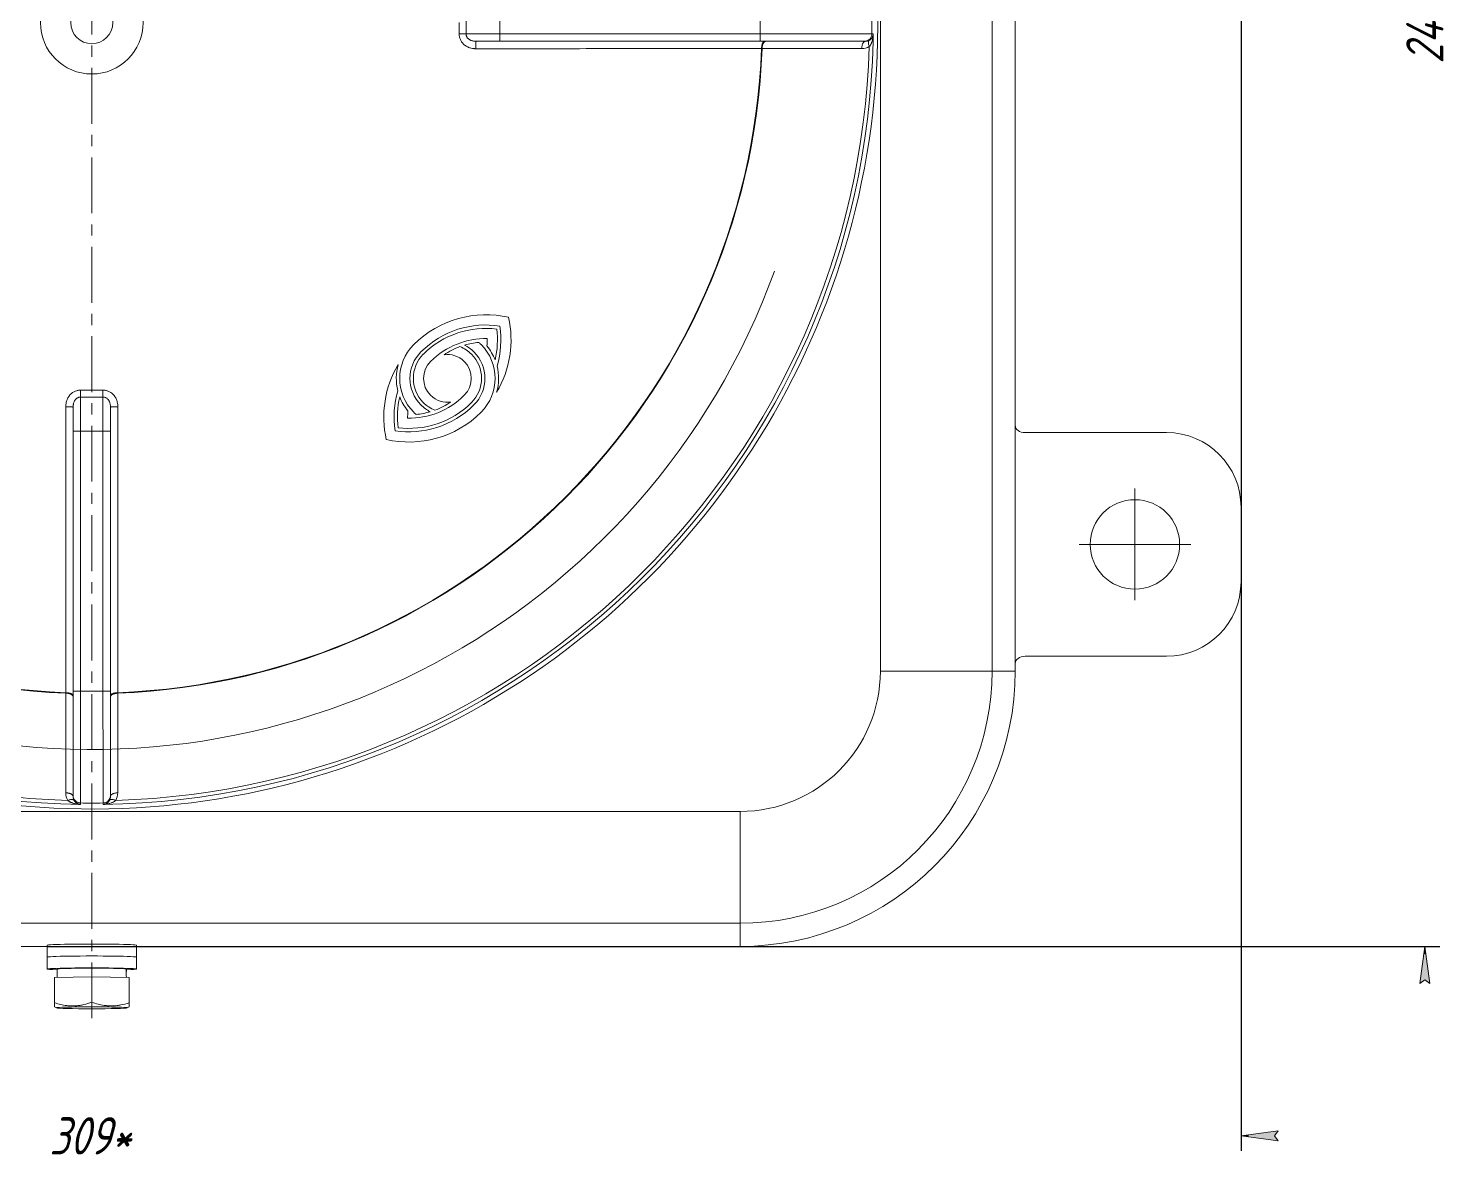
# Model space of a CAD drawing. Header units: millimetres. Extents: x -678 to 749, y -406 to 604.
# Drawn here: x -8.5 to 180.9, y -151.3 to -0.7 of the extents above; entities that cross this region are included whole.
import ezdxf

# ---------------------------------------------------------------- set-up
doc = ezdxf.new("R2010")
doc.units = ezdxf.units.MM
doc.linetypes.add('K5LT_AXLED', pattern=[12, 7.5, -1.5, 1.5, -1.5])
doc.linetypes.add('K5LT_THIN', pattern=[0])
doc.styles.add('KDIMTEXTSTYLE', font='GOST_AU.SHX', dxfattribs={"width": 0.96, "oblique": 15, "height": 5})
doc.dimstyles.new('KDIMSTYLE (1.00)', dxfattribs={"dimtxt": 5, "dimasz": 1, "dimexe": 2, "dimexo": 0, "dimgap": 1, "dimtad": 1, "dimtxsty": 'KDIMTEXTSTYLE', "dimsah": 1, "dimcen": 0, "dimdle": 1, "dimadec": 0, "dimazin": 0, "dimtfac": 0.667, "dimtmove": 0, "dimatfit": 3, "dimfxl": 1, "dimtvp": 1, "dimtolj": 1, "dimtzin": 0, "dimarcsym": 0})

# ---------------------------------------------------------------- blocks, each defined once
blk = doc.blocks.new('U6')
at = {"color": 30, "linetype": 'K5LT_AXLED', "lineweight": 18, "true_color": 0xff8000}
for q in [(140, -61.99999999999999), (132, -69.99999999999999), (140, -77.99999999999999), (148, -69.99999999999999)]:
    blk.add_line((140, -69.99999999999999), q, dxfattribs=at)
blk = doc.blocks.new('KDIMARROW_01')
blk.add_hatch(color=0).paths.add_polyline_path([(-5, -0.6582624912261956), (0, 0), (-5, 0.658262491226197), (-4.5, 6e-16)])
at = {"color": 0, "linetype": 'K5LT_THIN', "lineweight": 18}
for p, q in [((-4.5, 6e-16), (-5, 0.658262491226197)), ((-5, 0.658262491226197), (0, 0)), ((0, 0), (-5, -0.6582624912261956)), ((-5, -0.6582624912261956), (-4.5, 6e-16)), ((0, 0), (-1, 0))]:
    blk.add_line(p, q, dxfattribs=at)
blk = doc.blocks.new('U3')
at = {"color": 30, "linetype": 'K5LT_AXLED', "lineweight": 18, "true_color": 0xff8000}
blk.add_line((1.47e-14, 125.9279510482072), (-4.31e-14, -134.2958360723086), dxfattribs=at)
at = {"color": 7, "linetype": 'K5LT_THIN', "lineweight": 18}
for p, q in [((105.832807602851, 87), (105.8328076028509, -87)), ((120.8276674774843, 87), (120.8276674774843, -87)), ((123.9279510482072, -54.01768240644006), (123.9279510482072, 54.0176824064402)), ((50.22653570361993, -1.500206211713296), (50.22653566920359, 1.500204894449076)), ((54.78548315538161, -1.499999999999937), (50.22653570361993, -1.500206211713296)), ((54.78548315492814, -2.500000000000003), (54.78548315538161, -1.499999999999937)), ((54.78548315538161, -1.499999999999937), (89.69673908035202, -1.500000000000002)), ((89.69673908035202, -1.500000000000002), (89.69673908035202, -2.500000000000003)), ((104.6931870590941, -1.51445956985288), (104.8908482125692, -1.514433461677529)), ((54.78548315492814, -2.500000000000003), (51.58049911412547, -2.500000000000003)), ((54.78548315492814, -2.500000000000003), (89.69673908035202, -2.500000000000003)), ((89.69673908035202, -2.500000000000003), (103.6936343116673, -2.500000000000002)), ((89.89390493017126, -3.483557759571821), (89.96945943096944, -3.480670835347667)), ((89.96945943096944, -3.480670835347667), (103.3309094350149, -3.483155193898616)), ((103.6936343116673, -2.500000000000002), (103.8306256069831, -2.500000000000001)), ((43.20429148440409, -43.19906497179986), (43.20089795721778, -43.20245966961199)), ((44.17135719426227, -44.17258425400052), (44.17475072144859, -44.16918955618839)), ((44.49823713379675, -44.49256441765122), (44.49470216086826, -44.49581771849726)), ((45.46544428939711, -45.46622509681799), (45.46883781658342, -45.46283039900584)), ((-1.49999999999997, -54.78548310688993), (-1.500210986599248, -50.22653567193056)), ((-1.500210986599248, -50.22653567193056), (1.500209490964741, -50.22653574248646)), ((1.499999999999429, -54.78548311158167), (1.500209490964741, -50.22653574248646)), ((49.99609168629384, -49.98852309285859), (49.99269815910753, -49.99191779067071)), ((50.96329884189419, -50.96218377202533), (50.96669236908051, -50.95878907421319)), ((-2.500000000000012, -54.78548310659952), (-2.500000000000012, -51.58049735703962)), ((2.499999999999987, -54.78548311044938), (2.499999999999988, -51.58050099893632)), ((51.29017878142869, -51.28216393567605), (51.28664380850018, -51.28541723652209)), ((51.28664380850018, -51.28541723652209), (51.28678525424237, -51.28555863348818)), ((52.25710304554468, -52.2555418209106), (52.26063801847318, -52.25228852006457)), ((52.25724449128687, -52.25568321787671), (52.25710304554468, -52.2555418209106)), ((-2.500000000000012, -54.78548310659952), (-2.50000000000002, -89.69673908035202)), ((-2.500000000000012, -54.78548310659952), (-1.49999999999997, -54.78548310688993)), ((-1.49999999999997, -54.78548310688993), (-1.500000000000029, -89.69673908035202)), ((1.499999999999429, -54.78548311158167), (1.499999999999527, -89.69673908038433)), ((2.499999999999987, -54.78548311044938), (1.499999999999429, -54.78548311158167)), ((2.499999999999987, -54.78548311044938), (2.499999999999981, -89.69673908039508)), ((123.9279510482072, -54.01768240644006), (123.9279510482072, -85.98231759355998)), ((125.2817085244801, -55.00000000000001), (144.2430134831718, -55.00000000000001)), ((154.2395867329273, -64.99657324975558), (154.2395867329273, -75.00342675024447)), ((125.2817085244801, -85), (144.2430134831717, -85)), ((120.8276674774843, -87), (105.8328076028509, -87)), ((123.9279510482072, -87.00000000000001), (120.8276674774843, -87)), ((123.9279510482072, -87.00000000000001), (123.9279510482072, -85.98231759355998)), ((-3.483557759571879, -89.89390493017132), (-3.480670835347724, -89.96945943096952)), ((-3.480670835347724, -89.96945943096952), (-3.48315519389861, -103.3309094350149)), ((-2.50000000000002, -89.69673908035202), (-2.50000000000002, -103.6936343116673)), ((-1.500000000000029, -89.69673908035202), (-2.50000000000002, -89.69673908035202)), ((1.499999999999527, -89.69673908038433), (2.499999999999981, -89.69673908039508)), ((2.499999999999981, -89.69673908039508), (2.499999999999979, -103.6936343116673)), ((3.483557759571823, -89.89390493017129), (3.480670835347647, -89.96945943096947)), ((3.480670835347647, -89.96945943096947), (3.483155193898569, -103.3309094350149)), ((-2.50000000000002, -103.6936343116673), (-2.50000000000002, -103.8306256069831)), ((2.499999999999979, -103.6936343116673), (2.49999999999998, -103.8306256069831)), ((87, -105.832807602851), (-87, -105.8328076028509)), ((-1.514459569852891, -104.6931870590941), (-1.514433461679437, -104.8908482125692)), ((1.51445956985286, -104.6931870590941), (1.514433461679385, -104.8908482125692)), ((87, -120.8276674774843), (87, -105.832807602851)), ((87, -120.8276674774843), (-87, -120.8276674774843)), ((87, -123.9279510482073), (87, -120.8276674774843)), ((-10.17213590810205, -123.9279510482072), (-6.000000000000044, -123.9279510482072)), ((-6.000000000000044, -125.3738257580124), (-6.000000000000043, -123.7743740380515)), ((5.999999999999956, -125.3738257580124), (5.999999999999957, -123.7743740380515)), ((5.999999999999956, -123.9279510482072), (10.17213590810191, -123.9279510482072)), ((10.17213590810191, -123.9279510482072), (11.16555623171505, -123.9279510482072)), ((11.16555623171505, -123.9279510482072), (87, -123.9279510482073)), ((-6.000000000000044, -126.9732774779733), (-6.000000000000044, -125.3738257580124)), ((5.999999999999956, -126.9732774779733), (5.999999999999956, -125.3738257580124)), ((-3.95e-14, -128.0217335864229), (-5.000000000000046, -128.0972999271835)), ((-5.000000000000046, -128.0972999271835), (-5.000000000000047, -131.5052121657759)), ((-4.650000000000046, -128.0920102833302), (-4.650000000000044, -126.9732774779733)), ((-3.95e-14, -128.0217335864229), (-4.28e-14, -131.4296458250153)), ((4.99999999999997, -128.0972999271835), (-3.95e-14, -128.0217335864229)), ((4.644378817594261, -126.979260809116), (4.603366778520585, -126.979260809116)), ((4.99999999999997, -128.0972999271835), (4.999999999999969, -131.5052121657759)), ((-4.745111854615848, -132.1771350745226), (-5.000034362536771, -132.0301573388535)), ((-5.000000000000053, -132.0301771483381), (-5.000000000000047, -131.5052121657759)), ((4.745111854615759, -132.1771350745226), (5.000034357505319, -132.0301573417543)), ((4.999999999999969, -131.5052121657759), (4.999999999999972, -132.0301771483381))]:
    blk.add_line(p, q, dxfattribs=at)
for centre, radius in [((0, 0), 6.886285537269728), ((0, 0), 2.824914090996687), ((140, -69.99999999999999), 6)]:
    blk.add_circle(centre, radius, dxfattribs=at)
for centre, radius, start, end in [((0, 0), 105.5, 358.626812506241, 221.2668126366682), ((0, 0), 97.5, 88.53071641864621, 340.0000000000001), ((0, 0), 89.70928046556135, 359.0419310685425, 0.9580689314570765), ((0, 0), 104.7041403401947, 359.1712348029708, 0.8287651970291809), ((0, 0), 104.9017804780361, 180.8271895832956, 269.1728104167043), ((0, 0), 104.9017804780362, 358.626812506241, 359.1728104167044), ((0, 0), 104.4021231530606, 181.7636229044371, 268.2363770955628), ((0, 0), 90.03676304579648, 182.2155111805386, 267.7844888194613), ((0, 0), 89.9613768139358, 182.2192087124223, 267.7807912875776), ((0, 0), 105.5, 228.7331873636278, 358.626812506241), ((0, 0), 104.9017804780361, 270.8271895832957, 358.626812506241), ((0, 0), 104.4021231530606, 271.7636229044371, 358.2363770955619), ((0, 0), 90.03676304579649, 272.2155111805387, 357.7844888194613), ((0, 0), 89.96137681393579, 272.2192087124223, 357.7807912875777), ((87, -87.00000000000001), 36.92795104820724, 270, 0), ((87, -87.00000000000001), 33.82766747748433, 270, 0), ((87, -87.00000000000001), 18.83280760285096, 270, 0), ((0, 7.1e-15), 89.70928046556136, 269.0419310685424, 270.958068931457), ((0, 0), 104.7041403401947, 269.1712348029708, 270.8287651970292)]:
    blk.add_arc(centre, radius, start, end, dxfattribs=at)
for centre, major_axis, ratio, start_param, end_param in [((125.306549520889, -53.99965720750915), (-1.378322490621023, -0.03803371158671661), 0.7252435507992886, 6.263175459933459, 7.815951789355591), ((144.2361588080186, -65.00342792490869), (7.075914799433478, 7.075914799433627), 0.9993150019883699, 5.498129760120296, 7.068240854238855), ((144.2361588080186, -74.99657207509134), (-7.075914799433235, 7.075914799433865), 0.99931500198837, 2.35653710653055, 3.92664820064911), ((125.306549520889, -86.00034279249088), (1.378322490621021, -0.03803371158671584), 0.7252435507992895, 1.608826171413807, 3.161602500835939), ((-4.26e-14, -123.7743740380515), (6, 0), 0.0261769483078733, 0, 3.141592653589794), ((-4.28e-14, -125.3738257580124), (6, 0), 0.0261769483078733, 0, 3.141592653589794), ((-4.28e-14, -125.3738257580124), (6, 0), 0.0261769483078733, 0, 3.141592653589794), ((-4.31e-14, -126.9732774779733), (6, 0), 0.0261769483078733, 0, 3.141592653589794), ((-4.28e-14, -126.9732774779733), (4.65, 0), 0.0261769483078733, 0.1435759561354635, 3.141592653589792), ((-4.31e-14, -126.9732774779733), (6, 0), 0.0261769483078733, 3.141592653589794, 3.825673885385122), ((-4.31e-14, -128.8006489169542), (7.894755930869169e-16, 12.89311487420831), 0.3606576103112188, -1.515797799743118, -1.427220370659434), ((-4.27e-14, -126.3454948289631), (7.894755930869149e-16, 12.89311487420828), 0.3606576103112197, 4.617032708434911, 4.663213782052173), ((-4.31e-14, -126.9732774779733), (6, 0), 0.0261769483078733, 5.597153817274344, 6.283185307179586), ((-4.4e-14, -132.1714955678463), (-4.75, -2.895022522543417e-14), 0.0261769483078731, 4.71238898038469, 6.328556218329402), ((-4.4e-14, -132.1714955678463), (-4.75, -2.895022522543417e-14), 0.0261769483078731, 0.0453709111498162, 3.096221742439977), ((-4.4e-14, -132.1714955678463), (-4.75, -2.895022522543417e-14), 0.0261769483078731, 3.096221742439977, 4.71238898038469)]:
    blk.add_ellipse(centre, major_axis=major_axis, ratio=ratio, start_param=start_param, end_param=end_param, dxfattribs=at)
for points, knots in [([(54.78548315538161, -1.499999999999937), (54.78542082228513, -1.22871336760379), (54.78537596445103, -0.9574226320374376), (54.78532375367865, -0.4574222757146518), (54.7853119180885, -0.2287077503027731), (54.78531192309301, 0.2775801789848965), (54.7853293369027, 0.5551733657161664), (54.78539276888252, 1.055166112775624), (54.78543208847287, 1.277588337039951), (54.78548310598222, 1.499999999999216)], [3.048944725465756, 3.048944725465756, 3.048944725465756, 3.048944725465756, 3.166955170896821, 3.166955170896821, 3.266443059892386, 3.266443059892386, 3.387190459128567, 3.387190459128567, 3.483960213567546, 3.483960213567546, 3.483960213567546, 3.483960213567546]), ([(51.53901915913299, -3.497185373455699), (51.51363520634293, -3.497218724620017), (51.4640286013105, -3.496583222971844), (51.38929988056499, -3.493635346602671), (51.3134236793706, -3.48865599063125), (51.15581117926568, -3.473763776042569), (50.94454358168082, -3.437567368453593), (50.68315986927958, -3.36131519226077), (50.45624565218174, -3.268660472478976), (50.24013248773335, -3.151035885430061), (50.04070836766557, -3.0115727085868), (49.86106869698917, -2.852054862631649), (49.70236496304963, -2.673277915723322), (49.56943379030761, -2.481792658356249), (49.4621677528404, -2.27932769844852), (49.38309968389473, -2.074711114627585), (49.33109113804797, -1.874819155244591), (49.30259040776593, -1.684102937780331), (49.29651494994754, -1.560500814512448), (49.29656123977372, -1.499859167991272)], [0, 0, 0, 0, 0.5331064945487828, 1.00953749879199, 1.472897660615256, 2.026490198112426, 4.102926464728409, 5.585998831153337, 7.14635646250893, 8.630729517106769, 10.0544949609223, 11.49720995563078, 12.86361879294251, 14.21492327287149, 15.50507521983767, 16.76684505048125, 17.92450794287581, 18.98038638484918, 20, 20, 20, 20]), ([(49.29656123977372, -1.499859167991272), (49.36433718797574, -1.499859342270051), (49.49380724641104, -1.499866602537538), (49.67150378987505, -1.49989750462252), (49.82610044750631, -1.499942025710639), (49.95954067767029, -1.499997557757414), (50.07219676861477, -1.500062349128884), (50.16154072047676, -1.500132460934311), (50.20728582029981, -1.500181272460849), (50.22653570361993, -1.500206211713296)], [0, 0, 0, 0, 1.743813285688572, 3.32719468225099, 4.733867608304587, 6.150627590545897, 7.520766807862948, 8.79377621650045, 10, 10, 10, 10]), ([(51.58049911412547, -2.500000000000003), (51.56387223406863, -2.500009222341248), (51.52392794548462, -2.49962261867515), (51.45123556842785, -2.49716222163104), (51.34819571554179, -2.489960916165107), (51.2140053092002, -2.472901645254671), (51.05469412018713, -2.438788880348386), (50.8948556167089, -2.386171472340659), (50.74400087106061, -2.315161629155649), (50.61094060126786, -2.229815711832758), (50.4944398751723, -2.129651583099595), (50.39849331388327, -2.018881138612255), (50.32363147156088, -1.899998543492665), (50.27384804382368, -1.785519409927598), (50.24647853111232, -1.688037983420229), (50.23460910685206, -1.619958872342422), (50.22966041122407, -1.574886303184517), (50.22761144576805, -1.545134647067288), (50.22672461235526, -1.521860759249305), (50.22654720658025, -1.507305427324385), (50.22653570361993, -1.500206211713296)], [0, 0, 0, 0, 0.5402798192383352, 1.273680163952687, 2.257717181627664, 3.804116763178251, 5.58234232873785, 7.524524569132482, 9.323248178298577, 11.12891484017157, 12.84793365077712, 14.5574132462677, 16.16818688422373, 17.71718400248861, 18.91054099684297, 19.71542419326967, 20.14846808918535, 20.50155467837405, 20.76860527184439, 21, 21, 21, 21]), ([(89.69673908035202, -1.500000000000002), (90.37822166353467, -1.50076142578342), (91.653945703319, -1.50215298240854), (93.42991064386642, -1.504014977839722), (95.02425017939755, -1.505632870088739), (96.52532583478332, -1.507113427773147), (97.96214443074402, -1.508488866903287), (99.30352431635714, -1.509739549016774), (100.5175431834649, -1.510844170653604), (101.5924083575621, -1.511801298378244), (102.5038185232281, -1.512598333233858), (103.2510786285696, -1.513241655422313), (103.8370256341086, -1.513740216974724), (104.2851460283297, -1.51411804059232), (104.588480443816, -1.514371891742283), (104.6786931058179, -1.514446940558337), (104.6931870590941, -1.51445956985288)], [0, 0, 0, 0, 1.499824955603317, 2.807892391036034, 3.977529017597743, 5.177201129367118, 6.414039971614309, 7.629507000030841, 8.846710860629084, 10.05502768708869, 11.24467051727616, 12.37887331096795, 13.49777278370359, 14.58898081289628, 15.76860458315819, 17, 17, 17, 17]), ([(103.6936343116673, -2.500000000000002), (103.7616154702652, -2.500000000000001), (103.8912647603778, -2.486724721527771), (104.068227856318, -2.432628056737995), (104.2222380529399, -2.354163922543103), (104.3563559326843, -2.254922659153304), (104.4719642928364, -2.134770286656821), (104.5689206398233, -1.993316158056546), (104.6400497309681, -1.837449489214062), (104.6824662277239, -1.673943504284345), (104.6924339914682, -1.566554129300794), (104.6931870590941, -1.51445956985288)], [0, 0, 0, 0, 1.57255621626305, 3.000983819934011, 4.262907075461336, 5.558500694479108, 6.847624671814667, 8.106886867679062, 9.512197534761002, 10.79464595375448, 12, 12, 12, 12]), ([(104.3495284821231, -2.364242472383847), (104.3845338088747, -2.34440827932086), (104.4457685616773, -2.305057595657554), (104.5214959158207, -2.245169009697474), (104.5823706463945, -2.188469076206223), (104.6378370562332, -2.128808566211001), (104.6931900226973, -2.05942913108675), (104.749812594531, -1.973880536805294), (104.802263097916, -1.873653941824297), (104.8459326990861, -1.761227758002942), (104.8771669934978, -1.640575699919808), (104.8879699294242, -1.557108854699756), (104.8908482125692, -1.514433461677529)], [0, 0, 0, 0, 1.110349838183098, 2.101740702336934, 3.005184562471782, 3.863570714259125, 4.919461099605178, 6.211082313976825, 7.743720497792697, 9.38507358026117, 11.1532252263603, 13, 13, 13, 13]), ([(104.3526680352584, -3.213097071339258), (104.3869662130506, -3.173520016224197), (104.4479750084917, -3.094217062432571), (104.5239314046993, -2.973462291756154), (104.5860410472415, -2.857342479224746), (104.6421601136814, -2.735962142867844), (104.6972151427182, -2.59718820020008), (104.7526085504419, -2.429306944841339), (104.8040690913679, -2.232870410136822), (104.8473589027813, -2.010228086092242), (104.8782711035645, -1.76844282301195), (104.8884331159817, -1.600374285341932), (104.8908482125692, -1.514433461677529)], [0, 0, 0, 0, 1.084483059660747, 2.084167893222845, 2.999054500686294, 3.884505475335983, 4.936497021969817, 6.198900435885047, 7.693958663225676, 9.328401027868836, 11.12294998660324, 13, 13, 13, 13]), ([(51.53901915913299, -3.497185373455699), (51.53902482094541, -3.429181181171259), (51.53960220226006, -3.29951211343393), (51.54186906557538, -3.122659065512901), (51.54514667802489, -2.968750598900034), (51.54926967905395, -2.835229360650914), (51.55428639079082, -2.719351430303951), (51.55995732648646, -2.626233161957846), (51.56608627538391, -2.557845057988191), (51.57295048476059, -2.511441834028177), (51.57781819138008, -2.499984068389023), (51.58049911412547, -2.500000000000003)], [0, 0, 0, 0, 1.560888794474973, 2.979017480984633, 4.230831459103865, 5.519119037915025, 6.786919580152955, 8.063135542444453, 9.304346204720845, 10.51388637542111, 12, 12, 12, 12]), ([(89.89390493017126, -3.483557759571821), (87.07490127374679, -3.484136920713145), (81.65244950068214, -3.48533151118732), (73.75709814482173, -3.487484797137843), (66.33029307207022, -3.489953161984033), (59.02400334218629, -3.492995393130742), (54.05509679645649, -3.495649408094998), (51.53901915913299, -3.497185373455699)], [0, 0, 0, 0, 1.880053034506772, 3.538519365543825, 4.992212762043791, 6.479372973529181, 8, 8, 8, 8]), ([(89.89390493017126, -3.483557759571821), (89.89432926469676, -3.415562892429377), (89.90093796430159, -3.286111572101106), (89.92509999120396, -3.110000147009116), (89.95947557340645, -2.957236885138562), (90.00252272277592, -2.824713106376904), (90.0543153481937, -2.711051674076877), (90.1149909455332, -2.616440480211804), (90.18150905472423, -2.547953639241112), (90.2508910206929, -2.508332533960876), (90.29625832676642, -2.499947144196694), (90.31820023396708, -2.500000000000002)], [0, 0, 0, 0, 1.574505565011605, 3.004728052368129, 4.268356037763056, 5.565824408981269, 6.856635635808156, 8.117531910811625, 9.5232354932221, 10.80220177903869, 12, 12, 12, 12]), ([(90.4690856746695, -2.500000000000002), (90.43510724044846, -2.499881937712789), (90.37030254152373, -2.513322178289888), (90.28185572909983, -2.567342341040261), (90.20482286670857, -2.645853147231576), (90.1379225684075, -2.744893555720737), (90.07985505348033, -2.865520054305489), (90.03306030185304, -3.002239047008365), (89.99853608523621, -3.150623534704653), (89.97599568148618, -3.310915231111321), (89.97001829267413, -3.422346141717833), (89.96945943096944, -3.480670835347667)], [0, 0, 0, 0, 1.577269458289628, 3.010139682690577, 4.275520403667898, 5.577871786738894, 6.860748330573355, 8.148497373621382, 9.409585755308632, 10.64580542073635, 12, 12, 12, 12]), ([(103.3309094350149, -3.483155193898616), (103.3314113051572, -3.415145735227814), (103.3390626549497, -3.288172017832097), (103.3666152394956, -3.115877875877149), (103.4050897086714, -2.967505413398414), (103.4540211401994, -2.835933357762428), (103.5142084928319, -2.720263604847238), (103.5832870474413, -2.626205296941956), (103.6597179064749, -2.555664892440779), (103.7426723517611, -2.510716445706542), (103.8009580894632, -2.50003372415267), (103.8306256069831, -2.500000000000001)], [0, 0, 0, 0, 1.575481519650096, 2.948478060560275, 4.175070741906763, 5.437028146204299, 6.736237013612939, 8.030745724897308, 9.297427002634043, 10.62522159431522, 12, 12, 12, 12]), ([(103.8306256069831, -2.500000000000001), (103.8607709897719, -2.499958451777389), (103.8981503716969, -2.498339853015255), (103.9434836129115, -2.494132669536157), (103.97305406861, -2.490570293002252), (104.0063745946625, -2.485586589817968), (104.0461659815022, -2.478253445653512), (104.0973218339152, -2.466572085739674), (104.2013424612929, -2.436650639306545), (104.2871697023433, -2.399418954720097), (104.3495284821231, -2.364242472383847)], [0, 0, 0, 0, 1.653458524318954, 2.271519445969941, 2.892631061781312, 3.545650350561604, 4.364377691906223, 5.387310969271869, 6.781477492479579, 11, 11, 11, 11]), ([(104.3526680352584, -3.213097071339258), (104.3268733707517, -3.152447158069263), (104.2844789261892, -3.037025513015303), (104.2442857220114, -2.87991456497876), (104.2248608499211, -2.743305925908555), (104.2233695138657, -2.62553854478069), (104.2389758467661, -2.524874799377054), (104.2759502506431, -2.429667566931623), (104.3184975004003, -2.383384175394517), (104.3495284821231, -2.364242472383847)], [0, 0, 0, 0, 1.574568552904172, 3.003665313229258, 4.268402155744668, 5.574137643460046, 6.838647360300139, 8.080819431495543, 10, 10, 10, 10]), ([(-3.497185374535383, -51.53901741937199), (-3.497218725395125, -51.51363320647014), (-3.496583205700959, -51.46402587992479), (-3.493635133892211, -51.38929330564621), (-3.488653688469116, -51.31338830979521), (-3.473748352871621, -51.15566794858089), (-3.437527303059449, -50.94435691103197), (-3.361267060084081, -50.68304462166167), (-3.268675737328155, -50.45629207183139), (-3.151078980005372, -50.24019390369767), (-3.011637589035605, -50.04079288146256), (-2.852089825786638, -49.86110645773557), (-2.673441614882468, -49.70249663860211), (-2.481783167763203, -49.56941886477765), (-2.279733257247754, -49.46236945329573), (-2.077310733931601, -49.38410835912299), (-1.882393861455917, -49.33286802469151), (-1.715139520243025, -49.30692989978171), (-1.590443651573133, -49.29784694142131), (-1.524644731029492, -49.29656145674878), (-1.499868714356953, -49.29656091739949)], [0, 0, 0, 0, 0.5597699198315472, 1.060033546595833, 1.546625739312054, 2.12842304890951, 4.310313441781622, 5.866261572481443, 7.502908027353484, 9.061125013677342, 10.55780169845487, 12.07072558357107, 13.50672021011829, 14.92338087962357, 16.28308631841882, 17.59692071360868, 18.77630389881354, 19.84702761310914, 20.5692229642756, 21, 21, 21, 21]), ([(-2.500000000000012, -51.58049735703962), (-2.500009222303497, -51.56387071997685), (-2.499622612353207, -51.52392536660285), (-2.497161924272377, -51.45122575667015), (-2.48995988578278, -51.34818398967928), (-2.472898405990592, -51.21398448251372), (-2.43878334611574, -51.05467104611962), (-2.386156596189319, -50.89481644894566), (-2.315154772753216, -50.74399093326321), (-2.229840048594752, -50.61098181925981), (-2.129748008542657, -50.49454245574427), (-2.01903666511136, -50.39861168383519), (-1.900224641591802, -50.32375464707819), (-1.785973730932231, -50.27402713689045), (-1.688867294603221, -50.24668839055826), (-1.621269817316214, -50.23480853370926), (-1.576466281273072, -50.22980749031346), (-1.546693610730912, -50.22769371689573), (-1.522744151273337, -50.22674023100831), (-1.507670460720266, -50.22654642023512), (-1.500210986599248, -50.22653567193056)], [0, 0, 0, 0, 0.5402741807566448, 1.273720142514999, 2.25794739533413, 3.804189758609128, 5.582697205651983, 7.524875564956068, 9.323912719226064, 11.12834011635195, 12.84628784636909, 14.55489942087509, 16.16569937190875, 17.71331113930253, 18.90003903099798, 19.69976276062622, 20.12842889272097, 20.48128231386445, 20.75437782727545, 21, 21, 21, 21]), ([(-1.499868714356953, -49.29656091739949), (-1.499868550156279, -49.36433686471717), (-1.499875171089816, -49.49380691070948), (-1.499905177292096, -49.67150342546159), (-1.499948912136113, -49.82610003808315), (-1.500003756267139, -49.9595402275194), (-1.500067959024339, -50.07219637707423), (-1.500137591602021, -50.1615405152136), (-1.500186159006261, -50.20728573093633), (-1.500210986599248, -50.22653567193056)], [0, 0, 0, 0, 1.743812205673012, 3.327192317247467, 4.733863866292539, 6.150622316653592, 7.520760117230677, 8.793771284561764, 10, 10, 10, 10]), ([(3.497185372297314, -51.53902102535491), (3.497218723837964, -51.51363468665495), (3.496583101824356, -51.46402340516037), (3.493634611835596, -51.3892859395548), (3.488652986998816, -51.31338357572319), (3.473752037272568, -51.15571318018592), (3.437540370015502, -50.94442304250963), (3.361292275868213, -50.68311222590895), (3.268678825914134, -50.45629529457985), (3.151095171755594, -50.24022689927282), (3.011650488210721, -50.04080962622226), (2.85214205879838, -49.86115824942696), (2.673432737783518, -49.70248874624593), (2.481883211349051, -49.56948786688846), (2.27965508454665, -49.4623230312154), (2.076125982602523, -49.38365153149168), (1.877948885827132, -49.33177361369503), (1.707639389588595, -49.30600382359978), (1.584376109375606, -49.29764106245996), (1.521709844285733, -49.29656439734391), (1.499865724175817, -49.29656158708529)], [0, 0, 0, 0, 0.5598116188825042, 1.060111407160015, 1.546722943054666, 2.128410395636738, 4.309356726063347, 5.865941224310796, 7.502819002513814, 9.061524464928949, 10.55681065315095, 12.07091390077216, 13.50617613447711, 14.92395846328792, 16.28082389995851, 17.60028561716025, 18.79744645250304, 19.90414884846884, 20.62130859713102, 21, 21, 21, 21]), ([(1.499865724175817, -49.29656158708529), (1.499865517942863, -49.36433723732361), (1.499872552059057, -49.49380618984218), (1.499902759465017, -49.67150063108983), (1.499946763878005, -49.82609453054928), (1.500001801652435, -49.95953233907549), (1.500066237196624, -50.07218877912641), (1.500135844431113, -50.16153651904919), (1.500184905802319, -50.20728438556057), (1.500209490964741, -50.22653574248646)], [0, 0, 0, 0, 1.7438072213504, 3.327167665084333, 4.733808140749149, 6.150528453998509, 7.520632578109296, 8.793675427214485, 10, 10, 10, 10]), ([(2.499999999999988, -51.58050099893632), (2.500009221334554, -51.563873245068), (2.499622407638663, -51.52390880097053), (2.497159337838199, -51.45116453382897), (2.489948035953478, -51.34805261133838), (2.472868922117869, -51.21380623583195), (2.438730495131711, -51.05447782265529), (2.386089070199739, -50.894648666253), (2.315066453956956, -50.74383078390107), (2.229727379589299, -50.61082771264956), (2.12959647719094, -50.49438935355374), (2.018863663356514, -50.39848313487015), (1.900044550381638, -50.32366080753288), (1.785816065562365, -50.27397239146447), (1.688747191164777, -50.24666245395069), (1.621194582232154, -50.23479846728821), (1.57643287206279, -50.22980504935137), (1.546693963374318, -50.22769409695753), (1.522752462687356, -50.22674049142387), (1.507677263736792, -50.22654646385391), (1.500209490964741, -50.22653574248646)], [0, 0, 0, 0, 0.5402983930989709, 1.274321798687249, 2.25932987554272, 3.806467703607937, 5.584905518005014, 7.526963446969379, 9.325668867235898, 11.13063789221559, 12.84872115429989, 14.5575378234801, 16.16805750400839, 17.71535844206122, 18.90143802916232, 19.70060276792716, 20.12882277178752, 20.48118117428296, 20.75406651002479, 21, 21, 21, 21]), ([(-3.497185374535383, -51.53901741937199), (-3.429181293777679, -51.53902298030289), (-3.299512383856676, -51.53960018770704), (-3.122659445614837, -51.54186686352303), (-2.968750878765314, -51.54514436149115), (-2.835229394222411, -51.54926731506343), (-2.719351184543974, -51.55428404494663), (-2.626232711264447, -51.55995506218369), (-2.557844544784847, -51.56608414943884), (-2.511441676142816, -51.572948524023), (-2.499984069288345, -51.57781636600674), (-2.500000000000012, -51.58049735703962)], [0, 0, 0, 0, 1.56088570982584, 2.979012952355496, 4.230827459713707, 5.519117436940483, 6.786921649521568, 8.063141966536286, 9.304357121117405, 10.51390162261046, 12, 12, 12, 12]), ([(-3.483557759571879, -89.89390493017132), (-3.484136920718633, -87.07490124318882), (-3.485331511207082, -81.65244940824438), (-3.487484797193175, -73.75709796544602), (-3.489953162111787, -66.33029266940052), (-3.492995393556526, -59.02400242376116), (-3.495649408898621, -54.05509537999467), (-3.497185374535383, -51.53901741937199)], [0, 0, 0, 0, 1.880052972522338, 3.538519250070215, 4.9922125958747, 6.479372845851295, 8, 8, 8, 8]), ([(3.497185372297314, -51.53902102535491), (3.428929606273289, -51.53902674812281), (3.301292606736935, -51.53959683679383), (3.127633571214916, -51.54180168933242), (2.977800322912701, -51.54492840111663), (2.844772150013058, -51.54892933080224), (2.727646917452305, -51.55386339399815), (2.632101176262649, -51.55953276422279), (2.559196731510474, -51.5658737428543), (2.511396037189622, -51.57290164428334), (2.499915020186898, -51.57791690461319), (2.499999999999988, -51.58050099893632)], [0, 0, 0, 0, 1.566705954969446, 2.932295692109276, 4.152272108049082, 5.405001596607009, 6.691663542590033, 7.971304897752165, 9.220879893295514, 10.56862821017266, 12, 12, 12, 12]), ([(3.483557759571823, -89.89390493017129), (3.484136920707244, -87.07490130647088), (3.485331511166215, -81.65244959969898), (3.487484797078885, -73.75709833699395), (3.489953161847332, -66.33029350375433), (3.492995392673958, -59.02400432720287), (3.495649407232836, -54.05509831581354), (3.497185372297314, -51.53902102535491)], [0, 0, 0, 0, 1.880053101034041, 3.538519489465589, 4.992212940353025, 6.47937311053116, 8, 8, 8, 8]), ([(-1.49999999999997, -54.78548310688993), (-1.285345924614965, -54.78543388385769), (-1.070664961117868, -54.78539553889919), (-0.5784293329044141, -54.78533132649894), (-0.3008663383247158, -54.78531294454234), (0.2542855963003208, -54.7853109783907), (0.5318381728665725, -54.78532740958695), (1.039603541696106, -54.78539002675785), (1.26981891652885, -54.78543030148437), (1.499999999999429, -54.78548311158167)], [3.052442703080096, 3.052442703080096, 3.052442703080096, 3.052442703080096, 3.145822886031958, 3.145822886031958, 3.266588459620982, 3.266588459620982, 3.38735688095177, 3.38735688095177, 3.487491946719835, 3.487491946719835, 3.487491946719835, 3.487491946719835]), ([(-3.483557759571879, -89.89390493017132), (-3.415562892428628, -89.89432926469678), (-3.286111572098537, -89.90093796430183), (-3.110000147004894, -89.92509999120472), (-2.95723688513363, -89.95947557340794), (-2.824713106372052, -90.00252272277783), (-2.71105167407213, -90.05431534819633), (-2.616440480208007, -90.11499094553629), (-2.547953639239185, -90.18150905472702), (-2.508332533960523, -90.2508910206945), (-2.499947144196712, -90.29625832676692), (-2.500000000000019, -90.31820023396718)], [0, 0, 0, 0, 1.574505565029631, 3.00472805241049, 4.268356037808074, 5.565824409029966, 6.856635635865337, 8.117531910881473, 9.523235493279573, 10.80220177906334, 12, 12, 12, 12]), ([(-2.500000000000019, -90.4690856746696), (-2.499881937712811, -90.43510724044826), (-2.51332217828995, -90.37030254152391), (-2.567342341039866, -90.28185572910073), (-2.645853147229167, -90.20482286671074), (-2.744893555716806, -90.13792256840998), (-2.86552005429923, -90.07985505348297), (-3.002239047005909, -90.03306030185367), (-3.150623534719647, -89.99853608523257), (-3.310915231131657, -89.97599568148453), (-3.422346141734733, -89.97001829267401), (-3.480670835347724, -89.96945943096952)], [0, 0, 0, 0, 1.577269458305651, 3.010139682669705, 4.275520403637503, 5.57787178667681, 6.860748330524686, 8.14849737354163, 9.409585755377568, 10.64580542113357, 12, 12, 12, 12]), ([(-1.500000000000029, -89.69673908035202), (-1.50076142578345, -90.37822166354508), (-1.502152982408569, -91.65394570334226), (-1.504014977839779, -93.4299106439033), (-1.505632870088803, -95.02425017943533), (-1.507113427773199, -96.52532583482463), (-1.508488866903353, -97.96214443078529), (-1.509739549016835, -99.30352431640061), (-1.510844170653646, -100.5175431835038), (-1.511801298378293, -101.5924083575955), (-1.512598333233916, -102.5038185232543), (-1.513241655422334, -103.2510786285894), (-1.513740216974749, -103.8370256341232), (-1.514118040592327, -104.2851460283383), (-1.514371891742316, -104.5884804438184), (-1.51444694055837, -104.6786931058181), (-1.514459569852891, -104.6931870590941)], [0, 0, 0, 0, 1.499824955626143, 2.807892391064319, 3.977529017629989, 5.177201129395382, 6.414039971655427, 7.629507000069461, 8.846710860673355, 10.05502768712852, 11.24467051731245, 12.37887331100216, 13.49777278373477, 14.58898081292584, 15.76860458317874, 17, 17, 17, 17]), ([(1.499999999999527, -89.69673908038433), (1.500761425783136, -90.3782216635284), (1.502152982408608, -91.65394570330139), (1.504014977839629, -93.42991064383787), (1.50563287008871, -95.0242501793651), (1.507113427773087, -96.52532583475269), (1.508488866903244, -97.96214443071845), (1.50973954901674, -99.30352431633335), (1.510844170653565, -100.5175431834441), (1.511801298378198, -101.5924083575436), (1.512598333233831, -102.5038185232194), (1.513241655422281, -103.2510786285731), (1.513740216974714, -103.8370256341209), (1.514118040592293, -104.2851460283416), (1.514371891742263, -104.5884804438198), (1.51444694055834, -104.6786931058183), (1.51445956985286, -104.6931870590941)], [0, 0, 0, 0, 1.499824955589385, 2.807892391011066, 3.977529017572068, 5.177201129341423, 6.414039971590054, 7.629507000013091, 8.846710860603132, 10.05502768706654, 11.24467051725693, 12.37887331097068, 13.49777278373284, 14.58898081293794, 15.76860458319444, 17, 17, 17, 17]), ([(2.499999999999981, -90.3182002339671), (2.499881821875447, -90.28934360187455), (2.513323849044379, -90.23431058072782), (2.567354542457838, -90.15919278676478), (2.645829649197711, -90.09381489121759), (2.745064733239296, -90.0368817793118), (2.865213564005734, -89.98780625456094), (3.006607828068909, -89.9466645681102), (3.162210569254409, -89.91650740366562), (3.325058512997534, -89.89854920821665), (3.431840438897184, -89.89424337246186), (3.483557759571823, -89.89390493017129)], [0, 0, 0, 0, 1.574493682234777, 3.004658507720272, 4.2681803691354, 5.565510802582887, 6.85619037249385, 8.116986784140106, 9.522659843117424, 10.80181544772096, 12, 12, 12, 12]), ([(3.480670835347647, -89.96945943096947), (3.41268548130707, -89.9700572236033), (3.283283988163545, -89.9780255397382), (3.107361079549007, -90.00672767148063), (2.954744859816962, -90.04744802816974), (2.822798522341351, -90.09823240831757), (2.70894643896033, -90.15963253138791), (2.61796700284837, -90.22885378417057), (2.551770216444166, -90.30366241236415), (2.509789649981653, -90.38417254697704), (2.499990801037916, -90.43994768837167), (2.499999999999981, -90.46908567466951)], [0, 0, 0, 0, 1.577286055803082, 3.010222342169885, 4.275722198944172, 5.578226050203247, 6.861255399728292, 8.149120158129167, 9.410244622707529, 10.6464253159402, 12, 12, 12, 12]), ([(-3.48315519389861, -103.3309094350149), (-3.415145735225361, -103.3314113051572), (-3.288172017825475, -103.3390626549502), (-3.115877875862682, -103.3666152394984), (-2.96750541337933, -103.4050897086771), (-2.83593335773932, -103.4540211402095), (-2.720263604825818, -103.514208492845), (-2.6262052969229, -103.583287047458), (-2.555664892429291, -103.6597179064912), (-2.510716445703734, -103.7426723517724), (-2.500033724152703, -103.8009580894674), (-2.50000000000002, -103.8306256069831)], [0, 0, 0, 0, 1.575481519709146, 2.948478060658235, 4.175070742106718, 5.43702814641637, 6.736237013908717, 8.030745725166737, 9.297427002957404, 10.62522159451597, 12, 12, 12, 12]), ([(-2.50000000000002, -103.6936343116673), (-2.50000000000002, -103.7616154702595), (-2.486724721529447, -103.8912647603669), (-2.432628056743903, -104.0682278563036), (-2.354163922551305, -104.2222380529267), (-2.254922659162794, -104.3563559326737), (-2.1347702866667, -104.4719642928286), (-1.993316158065318, -104.5689206398185), (-1.837449489223665, -104.6400497309645), (-1.67394350429153, -104.6824662277229), (-1.566554129305248, -104.6924339914682), (-1.514459569852891, -104.6931870590941)], [0, 0, 0, 0, 1.572556216134209, 3.000983819811375, 4.262907075352075, 5.558500694353338, 6.847624671721503, 8.106886867606823, 9.51219753469775, 10.79464595365242, 12, 12, 12, 12]), ([(-2.50000000000002, -103.8306256069831), (-2.499958451777413, -103.8607709897699), (-2.498339853015478, -103.8981503716929), (-2.494132669536809, -103.9434836129056), (-2.490570293003209, -103.973054068603), (-2.485586589818944, -104.006374594657), (-2.478253445653482, -104.0461659815031), (-2.466572085733684, -104.0973218339411), (-2.436650639296067, -104.2013424613193), (-2.399418954708312, -104.2871697023641), (-2.364242472383478, -104.3495284821237)], [0, 0, 0, 0, 1.653458524212246, 2.271519445835415, 2.892631061634387, 3.545650350403615, 4.364377691866391, 5.38731096952906, 6.781477493905386, 11, 11, 11, 11]), ([(2.499999999999979, -103.6936343116673), (2.499999999999979, -103.761615470255), (2.486724721527685, -103.8912647603499), (2.432628056738524, -104.068227856268), (2.35416392254734, -104.2222380528722), (2.254922659167445, -104.3563559326024), (2.134770286683221, -104.4719642927502), (1.993316158101318, -104.5689206397403), (1.837449489270744, -104.6400497309045), (1.673943504328518, -104.6824662276946), (1.56655412932082, -104.6924339914596), (1.51445956985286, -104.6931870590941)], [0, 0, 0, 0, 1.572556216288737, 3.000983819987758, 4.262907075411897, 5.558500694330944, 6.847624671536606, 8.106886867309994, 9.512197534177528, 10.79464595327284, 12, 12, 12, 12]), ([(2.49999999999998, -103.8306256069831), (2.499958451777377, -103.8607709897686), (2.498339853015547, -103.8981503716907), (2.494132669537051, -103.9434836129029), (2.490570293003449, -103.973054068601), (2.485586589819159, -104.0063745946555), (2.478253445653654, -104.0461659815022), (2.466572085733969, -104.0973218339398), (2.436650639296439, -104.2013424613182), (2.399418954708722, -104.2871697023633), (2.364242472383421, -104.3495284821237)], [0, 0, 0, 0, 1.653458524137551, 2.2715194457812, 2.892631061591382, 3.545650350370289, 4.364377691845606, 5.387310969518359, 6.781477493849502, 11, 11, 11, 11]), ([(3.483155193898569, -103.3309094350149), (3.415124775999541, -103.3314104177336), (3.285617229548763, -103.3392050221035), (3.109500716027401, -103.3676929053165), (2.956709147799933, -103.4082261764173), (2.824609685051442, -103.4588228878185), (2.710565525125137, -103.5200284454178), (2.619362106791439, -103.5890316196425), (2.552874945910383, -103.6635896785406), (2.510096456147885, -103.7445112207392), (2.499989576485757, -103.8008456699609), (2.49999999999998, -103.8306256069831)], [0, 0, 0, 0, 1.575939748055948, 3.007302163459386, 4.270681877112279, 5.570319682154177, 6.849605663188113, 8.133726393085235, 9.389581746893139, 10.61944908901004, 12, 12, 12, 12]), ([(-3.213097071338497, -104.3526680352591), (-3.152447158052675, -104.3268733707458), (-3.037025512978711, -104.2844789261777), (-2.879914564925808, -104.2442857220015), (-2.7433059258603, -104.2248608499184), (-2.625538544741267, -104.2233695138694), (-2.524874799352264, -104.238975846774), (-2.429667566921676, -104.2759502506518), (-2.383384175392334, -104.3184975004039), (-2.364242472383478, -104.3495284821237)], [0, 0, 0, 0, 1.574568553326842, 3.003665313740448, 4.268402156279717, 5.574137643891462, 6.838647360710477, 8.080819431697863, 10, 10, 10, 10]), ([(-3.213097071338497, -104.3526680352591), (-3.173520016206241, -104.3869662130664), (-3.094217062382723, -104.447975008528), (-2.973462291665665, -104.5239314047529), (-2.857342479118629, -104.5860410472941), (-2.735962142745818, -104.6421601137338), (-2.597188200060744, -104.6972151427692), (-2.429306944652893, -104.7526085504983), (-2.232870409899943, -104.8040690914227), (-2.010228085839624, -104.8473589028214), (-1.768442822840597, -104.8782711035771), (-1.600374285270153, -104.8884331159837), (-1.514433461679437, -104.8908482125692)], [0, 0, 0, 0, 1.08448306012767, 2.084167894004263, 2.999054501629776, 3.884505476108401, 4.93649702307315, 6.198900437187473, 7.693958665058523, 9.328401030003683, 11.12294998822129, 13, 13, 13, 13]), ([(-2.364242472383478, -104.3495284821237), (-2.344408279319152, -104.3845338088777), (-2.305057595653844, -104.4457685616828), (-2.245169009690953, -104.5214959158284), (-2.188469076197529, -104.5823706464034), (-2.12880856620225, -104.6378370562406), (-2.059429131077197, -104.6931900227042), (-1.973880536789293, -104.7498125945409), (-1.873653941796685, -104.8022630979291), (-1.761227757967109, -104.8459326990976), (-1.640575699894421, -104.8771669935018), (-1.557108854688389, -104.887969929425), (-1.514433461679437, -104.8908482125692)], [0, 0, 0, 0, 1.110349838238573, 2.101740702441933, 3.005184562602886, 3.863570714413657, 4.919461099709977, 6.211082314143164, 7.743720498237237, 9.38507358088309, 11.15322522687609, 13, 13, 13, 13]), ([(2.364242472383421, -104.3495284821237), (2.344408279320382, -104.3845338088754), (2.30505759565763, -104.4457685616771), (2.245169009698558, -104.5214959158192), (2.188469076208625, -104.5823706463921), (2.128808566215624, -104.637837056229), (2.059429131095992, -104.6931900226903), (1.973880536814839, -104.7498125945255), (1.873653941833619, -104.802263097912), (1.761227758005716, -104.8459326990853), (1.640575699921444, -104.8771669934977), (1.557108854698932, -104.8879699294243), (1.514433461679385, -104.8908482125692)], [0, 0, 0, 0, 1.110349838166502, 2.101740702311277, 3.005184562426365, 3.86357071418851, 4.919461099482684, 6.211082313731665, 7.743720497724638, 9.385073580168628, 11.15322522641573, 13, 13, 13, 13]), ([(3.213097071338358, -104.3526680352591), (3.173520016207868, -104.3869662130651), (3.094217062386444, -104.4479750085253), (2.973462291670458, -104.5239314047501), (2.857342479116953, -104.5860410472952), (2.735962142741763, -104.6421601137355), (2.597188200053117, -104.6972151427719), (2.42930694465963, -104.7526085504959), (2.23287040991643, -104.8040690914186), (2.010228085871359, -104.8473589028162), (1.768442822863095, -104.8782711035754), (1.600374285282887, -104.8884331159833), (1.514433461679385, -104.8908482125692)], [0, 0, 0, 0, 1.084483060084146, 2.084167893952456, 2.999054501604929, 3.884505476225616, 4.936497023073889, 6.198900437241408, 7.693958664849684, 9.328401029790344, 11.1229499879423, 13, 13, 13, 13]), ([(3.213097071338358, -104.3526680352591), (3.15244799557362, -104.3268735884275), (3.037027839424634, -104.2844793744333), (2.879918584924629, -104.2442860063762), (2.743310987272253, -104.2248605714382), (2.625544051254127, -104.2233683891616), (2.524880233336192, -104.2389736622198), (2.42966997521272, -104.2759475965547), (2.383384895537706, -104.318495798767), (2.364242472383421, -104.3495284821237)], [0, 0, 0, 0, 1.574546699622866, 3.003623715942013, 4.268343797561078, 5.574064925467639, 6.838562160465288, 8.080722753950388, 10, 10, 10, 10]), ([(-5.000000000000047, -131.5052121657759), (-4.717533264023482, -131.5950664332101), (-4.310814215913949, -131.7074302545464), (-3.759586520817292, -131.8168099489995), (-3.393161931145709, -131.8698662618428), (-3.044964722657618, -131.9017613292064), (-2.736932275197204, -131.9155366696104), (-2.392774922166421, -131.9146918722409), (-2.01855047940134, -131.893046822248), (-1.571072365964181, -131.8393502324804), (-0.8939726341634168, -131.7126911748931), (-0.3586988220608029, -131.5545917455487), (-4.28e-14, -131.4296458250153)], [0, 0, 0, 0, 2.259308583393511, 3.219174554457084, 4.306071327802163, 5.100502846576238, 5.904859429601163, 6.674572185225698, 7.743491162879512, 8.780355652064413, 10.12686713300071, 13, 13, 13, 13]), ([(-4.28e-14, -131.4296458250153), (0.2824667359765746, -131.5280380834996), (0.6891857840861245, -131.6526956129088), (1.24041347918283, -131.7787370112998), (1.606838068854441, -131.8428690703055), (1.955035277342554, -131.8852889332325), (2.263067724802981, -131.9083750275925), (2.607225077833763, -131.9179329149488), (2.981449520598832, -131.907599373661), (3.428927634035968, -131.8674284973346), (4.10602736583669, -131.7612358193721), (4.641301177939235, -131.6193158633419), (4.999999999999969, -131.5052121657759)], [0, 0, 0, 0, 2.259308583393723, 3.219174554457362, 4.306071327802522, 5.100502846576648, 5.904859429601619, 6.674572185226153, 7.743491162879932, 8.780355652064776, 10.12686713300099, 13, 13, 13, 13])]:
    blk.add_open_spline(points, degree=3, knots=knots, dxfattribs=at)
for points in [[(49.29656123977372, -1.499859167991272), (49.30424339923572, -0.9997805746721532), (49.29679283219358, -0.4998016371506894), (49.30055540298859, -5.491416039e-07)], [(103.3309094350149, -3.483155193898616), (103.6826321721571, -3.482522696795818), (104.0306037406742, -3.395888383608452), (104.3526680352584, -3.213097071339258)], [(55.9324568066792, -39.52412904604094), (51.49374731894476, -38.52747794304833), (46.65253968680961, -39.75189039910888), (43.20429148440409, -43.19906497179986)], [(54.33666885152038, -49.5908048097561), (56.16245680310529, -46.53211165812297), (56.6940150426996, -42.91091196874939), (55.9324568066792, -39.52412904604094)], [(44.17475072144859, -44.16918955618839), (47.05359334138323, -41.29161698722547), (51.01149490185276, -40.13523910883413), (54.75808430476418, -40.6989066576534)], [(54.35245882812297, -41.10467205822322), (50.8458427248727, -40.67832569149086), (47.18435564016571, -41.80749955256096), (44.49823713379675, -44.49256441765122)], [(54.13269762847781, -45.24906286208456), (54.44670141076828, -43.8893837732157), (54.52084686982672, -42.4850568985526), (54.35245882812297, -41.10467205822322)], [(54.75808430476418, -40.6989066576534), (55.02770124692498, -42.48638370536614), (54.9046983828516, -44.32205414840044), (54.39107383765813, -46.06558522829973)], [(43.20089795721778, -43.20245966961199), (40.70439312381684, -45.69982569340701), (40.70509369459335, -49.76229551227344), (43.2023182726462, -52.25865894870828)], [(45.46883781658342, -45.46283039900584), (47.56052342870635, -43.37212059129987), (50.3204675498944, -42.34846111280152), (53.0671604063052, -42.39041385456989)], [(49.4021289348871, -43.46825237379013), (48.66310800709356, -43.74132303915566), (47.94913414538588, -44.10419194771387), (47.27887491973373, -44.55657303753547)], [(50.96543541448511, -44.49003493913703), (50.50587819816714, -44.03063619628929), (49.9720953788206, -43.69075130140506), (49.4021289348871, -43.46825237379013)], [(51.92965307464531, -42.88954456933307), (51.2924190373239, -42.95103132952617), (50.66042805257371, -43.07318694828556), (50.04216535286675, -43.25572711962067)], [(50.04216535286675, -43.25572711962067), (50.49135952120384, -43.48729784128457), (50.91284744447777, -43.79043254819592), (51.28895167291405, -44.16640708104669)], [(52.25907625730258, -43.19594784400219), (52.15214327622027, -43.08905173763318), (52.04224134905856, -42.98738873351595), (51.92965307464531, -42.88954456933307)], [(52.26063801847318, -52.25228852006457), (54.75714285187412, -49.75492249626955), (54.75644228109761, -45.69245267740312), (52.25907625730258, -43.19594784400219)], [(53.0671604063052, -42.39041385456989), (53.07230810652588, -42.7182276754842), (53.06189945779176, -43.04604417908267), (53.03664144493334, -43.37315613665445)], [(53.03664144493334, -43.37315613665445), (53.50979506066322, -43.94823520593255), (53.87533724448465, -44.58258838188981), (54.13269762847781, -45.24906286208456)], [(44.17244285703473, -51.28819971166378), (42.21044896736205, -49.32688239493834), (42.20989848057074, -46.13471958941537), (44.17135719426227, -44.17258425400052)], [(44.49470216086826, -44.49581771849726), (42.71154502142449, -46.27958997303278), (42.71218690970422, -49.18169755683794), (44.49581771849757, -50.96471329931561)], [(47.27887491973373, -44.55657303753547), (48.24207227706304, -44.4202181665779), (49.25597388698562, -44.72112939168651), (49.99545222706268, -45.46035273043935)], [(49.99545222706268, -45.46035273043935), (51.24413523896019, -46.70860514713981), (51.24434410299432, -48.73984008096107), (49.99609168629384, -49.98852309285859)], [(50.96669236908051, -50.95878907421319), (52.74984950852428, -49.17501681967769), (52.74920766902063, -46.2731920785808), (50.96543541448511, -44.49003493913703)], [(51.28895167291405, -44.16640708104669), (53.2510870083289, -46.12786579473822), (53.25163749512022, -49.3200286002612), (51.29017878142869, -51.28216393567605)], [(41.1245842814623, -45.86394342869654), (39.29907917258566, -48.92263653155359), (38.76725227875577, -52.54410496783731), (39.52896600266281, -55.93044945752109)], [(41.07032069229066, -49.38902156441073), (40.78289430595341, -48.23153731292516), (40.80121054672681, -47.01403768034864), (41.1245842814623, -45.86394342869654)], [(45.46608369985219, -49.99411261652894), (44.21740068795469, -48.74586019982847), (44.21719187269664, -46.71490810871549), (45.46544428939711, -45.46622509681799)], [(54.39107383765813, -46.06558522829973), (54.67864166973754, -47.22321087675139), (54.66032542896414, -48.44071050932792), (54.33666885152038, -49.5908048097561)], [(-1.499868714356953, -49.29656091739949), (-0.4997740615494077, -49.29862525073389), (0.4997727535376266, -49.29862649086284), (1.499865724175817, -49.29656158708529)], [(40.70340920306087, -54.75560112303754), (40.43369333179987, -52.96850593005259), (40.55655479890716, -51.13297693276046), (41.07032069229066, -49.38902156441073)], [(41.3284140587627, -50.20554397940197), (41.01455167343834, -51.56508162252867), (40.94083050283034, -52.96954984538178), (41.10893570182581, -54.34993473448723)], [(41.10893570182581, -54.34993473448723), (44.61555175630001, -54.77599825851134), (48.27689744404088, -53.6469658431834), (50.96329884189419, -50.96218377202533)], [(42.42475313379151, -52.08173349876427), (41.95145802354339, -51.50623018981182), (41.58605723668806, -50.87173556811239), (41.3284140587627, -50.20554397940197)], [(49.99269815910753, -49.99191779067071), (47.90087110124244, -52.08248620141059), (45.14092702883045, -53.1064285226172), (42.39423412364359, -53.06419293814056)], [(44.49581771849757, -50.96471329931561), (44.95523348907336, -51.42397064519725), (45.48929919990425, -51.76413833401367), (46.05912424687166, -51.98677870737077)], [(48.18266105595722, -50.89817515214109), (47.21946369862792, -51.03453002309865), (46.20570348567141, -50.73347735224787), (45.46608369985219, -49.99411261652894)], [(46.05912424687166, -51.98677870737077), (46.79856936556349, -51.71328370477871), (47.51211898759679, -51.35055629073875), (48.18266105595722, -50.89817515214109)], [(39.52896600266281, -55.93044945752109), (43.96764721100401, -56.92712884966214), (48.80899628888134, -55.70285779056767), (52.25724449128687, -52.25568321787671)], [(51.28678525424237, -51.28555863348818), (48.40780123734162, -54.16327264819326), (44.44989967687209, -55.3196505265846), (40.70340920306087, -54.75560112303754)], [(42.39423412364359, -53.06419293814056), (42.38922786916508, -52.73652051419236), (42.39963651789919, -52.40870401059389), (42.42475313379151, -52.08173349876427)], [(43.2023182726462, -52.25865894870828), (43.30939269947066, -52.36569645204337), (43.41929462663239, -52.46735945616061), (43.53174150407954, -52.56534506608566)], [(43.53174150407954, -52.56534506608566), (44.16897554140097, -52.50385830589256), (44.80124936885942, -52.3817026383571), (45.41922922585812, -52.19916251579806)], [(45.41922922585812, -52.19916251579806), (44.9701764544871, -51.96745034839199), (44.54868853121318, -51.66431564148064), (44.17244285703473, -51.28819971166378)], [(-3.48315519389861, -103.3309094350149), (-3.482522696796306, -103.6826321721572), (-3.395888383609436, -104.0306037406742), (-3.213097071338497, -104.3526680352591)], [(3.483155193898569, -103.3309094350149), (3.482522696795648, -103.6826321721572), (3.395888383609829, -104.0306037406742), (3.213097071338358, -104.3526680352591)]]:
    blk.add_open_spline(points, degree=3, dxfattribs=at)
blk.add_blockref('U6', (0, 0))
at = {"color": 7}
blk.add_linear_dim(base=(178.9116292809757, -123.9279510482072), p1=(1.42e-14, 123.9279510482072), p2=(-6.000000000000044, -123.9279510482072), angle=90, location=(178.9116292809757, 0.072048951792766), text='\\H5.0;\\W0.965;\\Q15;\\H5.0;\\W0.965;\\Q15;\\Q15;248\\H5.0;\\W0.965;\\Q15;\\Q15;*', dimstyle='KDIMSTYLE (1.00)', override={"dimexo": 0, "dimblk1": 'KDIMARROW_01', "dimblk2": 'KDIMARROW_01', "dimse1": 0, "dimse2": 0, "dimclrt": 7, "dimtolj": 1}, dxfattribs=at).render()
blk.add_linear_dim(base=(-154.2395867329273, -149.3499321287115), p1=(154.2395867329274, 70.00000000000017), p2=(-154.2395867329273, 70), location=(-0.2395867329273074, -149.3499321287115), text='\\H5.0;\\W0.965;\\Q15;\\H5.0;\\W0.965;\\Q15;\\Q15;309\\H5.0;\\W0.965;\\Q15;\\Q15;*', dimstyle='KDIMSTYLE (1.00)', override={"dimexo": 0, "dimblk1": 'KDIMARROW_01', "dimblk2": 'KDIMARROW_01', "dimse1": 0, "dimse2": 0, "dimclrt": 7, "dimtolj": 1}, dxfattribs=at).render()
blk = doc.blocks.new('U0')
blk.add_blockref('U3', (0, 0))

msp = doc.modelspace()

# ---------------------------------------------------------------- block references
msp.add_blockref('U0', (0, 0))

doc.saveas('drawing.dxf')
